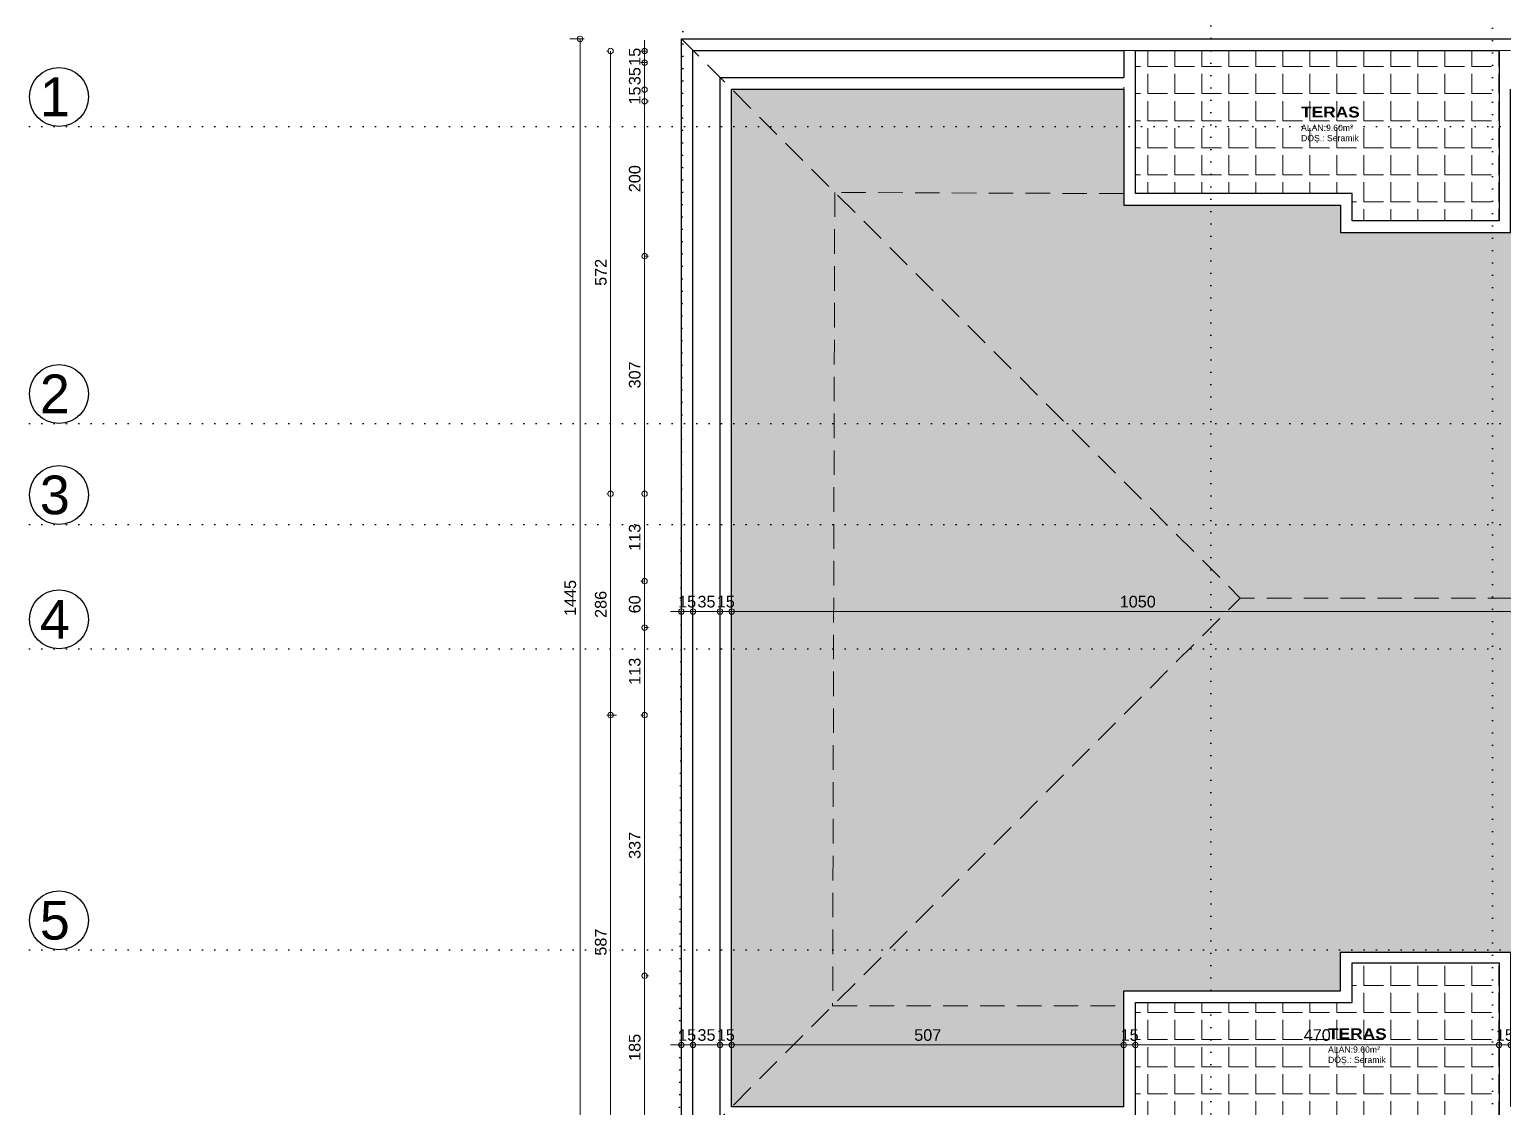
# Model space of a CAD drawing. Header units: millimetres. Extents: x 457 to 5134, y 142 to 3463.
# Drawn here: x 457 to 2363, y 894 to 2287 of the extents above; entities that cross this region are included whole.
import ezdxf

# ---------------------------------------------------------------- set-up
doc = ezdxf.new("R2010")
doc.units = ezdxf.units.MM
doc.linetypes.add('DOT2', pattern=[3.175, 0, -3.175])
doc.linetypes.add('HIDDEN', pattern=[9.525, 6.35, -3.175])
doc.layers.add('SEM_AKS', color=161, linetype='Continuous')
for name, color, linetype, lineweight in [('SEM_hidden', 8, 'HIDDEN', 13), ('SEM_IC OLCU', 140, 'Continuous', 13), ('SEM_TARAMA', 253, 'Continuous', 5), ('SEM_TEFRIS', 225, 'Continuous', 9), ('SEM_YAZI2', 53, 'Continuous', 9)]:
    doc.layers.add(name, color=color, linetype=linetype, lineweight=lineweight)
doc.styles.get("Standard").update_dxf_attribs({"font": 'arial.ttf'})
doc.dimstyles.new('1-50-2', dxfattribs={"dimtxt": 15, "dimasz": 7, "dimexe": 5, "dimexo": 5, "dimgap": 5, "dimtad": 1, "dimdec": 0, "dimtxsty": 'Standard', "dimblk": 'ORIGIN', "dimcen": 5, "dimdle": 7, "dimclrd": 256, "dimclre": 256, "dimclrt": 256, "dimadec": 0, "dimazin": 0, "dimtfac": 1, "dimtdec": 0, "dimtix": 1, "dimtmove": 0, "dimatfit": 3, "dimldrblk": 'ORIGIN', "dimfxl": 1, "dimlwd": -1, "dimlwe": -1, "dimarcsym": 0})

# ---------------------------------------------------------------- blocks, each defined once
blk = doc.blocks.new('_Origin')
at = {"color": 0, "linetype": 'ByBlock', "lineweight": -2}
blk.add_line((0, 0), (-1, 0), dxfattribs=at)
blk.add_circle((0, 0), 0.5, dxfattribs=at)
blk = doc.blocks.new('*D232')
at = {"layer": 'Defpoints', "color": 0, "transparency": 16777216}
for p in [(1300, 1524.8), (1315, 1534.8), (1315, 1524.8)]:
    blk.add_point(p, dxfattribs=at)
at = {"layer": 'SEM_IC OLCU', "transparency": 16777216}
for p, q in [((1293, 1534.8), (1286, 1534.8)), ((1300, 1529.8), (1300, 1539.8)), ((1300, 1534.8), (1315, 1534.8)), ((1315, 1529.8), (1315, 1539.8)), ((1322, 1534.8), (1329, 1534.8))]:
    blk.add_line(p, q, dxfattribs=at)
at = {"layer": 'SEM_IC OLCU', "transparency": 16777216, "xscale": 7, "yscale": 7, "zscale": 7}
blk.add_blockref('_Origin', (1300, 1534.8), dxfattribs=at)
at = {"layer": 'SEM_IC OLCU', "transparency": 16777216, "xscale": 7, "yscale": 7, "zscale": 7, "rotation": 180}
blk.add_blockref('_Origin', (1315, 1534.8), dxfattribs=at)
at = {"layer": 'SEM_IC OLCU', "transparency": 16777216, "insert": (1307.5, 1547.5), "char_height": 15, "attachment_point": 5}
blk.add_mtext('15', dxfattribs=at)
blk = doc.blocks.new('*D233')
at = {"layer": 'Defpoints', "color": 0, "transparency": 16777216}
for p in [(1315, 1524.8), (1350, 1534.8), (1350, 1534.8)]:
    blk.add_point(p, dxfattribs=at)
at = {"layer": 'SEM_IC OLCU', "transparency": 16777216}
for p, q in [((1315, 1529.8), (1315, 1539.8)), ((1322, 1534.8), (1343, 1534.8))]:
    blk.add_line(p, q, dxfattribs=at)
at = {"layer": 'SEM_IC OLCU', "transparency": 16777216, "xscale": 7, "yscale": 7, "zscale": 7, "rotation": 180}
blk.add_blockref('_Origin', (1315, 1534.8), dxfattribs=at)
at = {"layer": 'SEM_IC OLCU', "transparency": 16777216, "xscale": 7, "yscale": 7, "zscale": 7}
blk.add_blockref('_Origin', (1350, 1534.8), dxfattribs=at)
at = {"layer": 'SEM_IC OLCU', "transparency": 16777216, "insert": (1332.5, 1547.5), "char_height": 15, "attachment_point": 5}
blk.add_mtext('35', dxfattribs=at)
blk = doc.blocks.new('*D234')
at = {"layer": 'Defpoints', "color": 0, "transparency": 16777216}
for p in [(1350, 1534.8), (1365, 1534.8), (1365, 1534.8)]:
    blk.add_point(p, dxfattribs=at)
at = {"layer": 'SEM_IC OLCU', "transparency": 16777216}
for p, q in [((1343, 1534.8), (1336, 1534.8)), ((1350, 1534.8), (1365, 1534.8)), ((1372, 1534.8), (1379, 1534.8))]:
    blk.add_line(p, q, dxfattribs=at)
at = {"layer": 'SEM_IC OLCU', "transparency": 16777216, "xscale": 7, "yscale": 7, "zscale": 7}
blk.add_blockref('_Origin', (1350, 1534.8), dxfattribs=at)
at = {"layer": 'SEM_IC OLCU', "transparency": 16777216, "xscale": 7, "yscale": 7, "zscale": 7, "rotation": 180}
blk.add_blockref('_Origin', (1365, 1534.8), dxfattribs=at)
at = {"layer": 'SEM_IC OLCU', "transparency": 16777216, "insert": (1357.5, 1547.5), "char_height": 15, "attachment_point": 5}
blk.add_mtext('15', dxfattribs=at)
blk = doc.blocks.new('*D235')
at = {"layer": 'Defpoints', "color": 0, "transparency": 16777216}
for p in [(2415, 1552.3), (1365, 1534.8), (2415, 1534.8)]:
    blk.add_point(p, dxfattribs=at)
at = {"layer": 'SEM_IC OLCU', "transparency": 16777216}
for p, q in [((2415, 1547.3), (2415, 1529.8)), ((1372, 1534.8), (2408, 1534.8))]:
    blk.add_line(p, q, dxfattribs=at)
at = {"layer": 'SEM_IC OLCU', "transparency": 16777216, "xscale": 7, "yscale": 7, "zscale": 7, "rotation": 180}
blk.add_blockref('_Origin', (1365, 1534.8), dxfattribs=at)
at = {"layer": 'SEM_IC OLCU', "transparency": 16777216, "xscale": 7, "yscale": 7, "zscale": 7}
blk.add_blockref('_Origin', (2415, 1534.8), dxfattribs=at)
at = {"layer": 'SEM_IC OLCU', "transparency": 16777216, "insert": (1890, 1547.5), "char_height": 15, "attachment_point": 5}
blk.add_mtext('1050', dxfattribs=at)
blk = doc.blocks.new('*D245')
at = {"layer": 'Defpoints', "color": 0, "transparency": 16777216}
for p in [(1315, 974.8), (1300, 954.8), (1315, 954.8)]:
    blk.add_point(p, dxfattribs=at)
at = {"layer": 'SEM_IC OLCU', "transparency": 16777216}
for p, q in [((1293, 974.8), (1286, 974.8)), ((1300, 959.8), (1300, 979.8)), ((1300, 974.8), (1315, 974.8)), ((1315, 959.8), (1315, 979.8)), ((1322, 974.8), (1329, 974.8))]:
    blk.add_line(p, q, dxfattribs=at)
at = {"layer": 'SEM_IC OLCU', "transparency": 16777216, "xscale": 7, "yscale": 7, "zscale": 7}
blk.add_blockref('_Origin', (1300, 974.8), dxfattribs=at)
at = {"layer": 'SEM_IC OLCU', "transparency": 16777216, "xscale": 7, "yscale": 7, "zscale": 7, "rotation": 180}
blk.add_blockref('_Origin', (1315, 974.8), dxfattribs=at)
at = {"layer": 'SEM_IC OLCU', "transparency": 16777216, "insert": (1307.5, 987.5), "char_height": 15, "attachment_point": 5}
blk.add_mtext('15', dxfattribs=at)
blk = doc.blocks.new('*D246')
at = {"layer": 'Defpoints', "color": 0, "transparency": 16777216}
for p in [(1350, 974.8), (1350, 974.8), (1315, 954.8)]:
    blk.add_point(p, dxfattribs=at)
at = {"layer": 'SEM_IC OLCU', "transparency": 16777216}
for p, q in [((1315, 959.8), (1315, 979.8)), ((1322, 974.8), (1343, 974.8))]:
    blk.add_line(p, q, dxfattribs=at)
at = {"layer": 'SEM_IC OLCU', "transparency": 16777216, "xscale": 7, "yscale": 7, "zscale": 7, "rotation": 180}
blk.add_blockref('_Origin', (1315, 974.8), dxfattribs=at)
at = {"layer": 'SEM_IC OLCU', "transparency": 16777216, "xscale": 7, "yscale": 7, "zscale": 7}
blk.add_blockref('_Origin', (1350, 974.8), dxfattribs=at)
at = {"layer": 'SEM_IC OLCU', "transparency": 16777216, "insert": (1332.5, 987.5), "char_height": 15, "attachment_point": 5}
blk.add_mtext('35', dxfattribs=at)
blk = doc.blocks.new('*D247')
at = {"layer": 'Defpoints', "color": 0, "transparency": 16777216}
for p in [(1350, 974.8), (1365, 974.8), (1365, 974.8)]:
    blk.add_point(p, dxfattribs=at)
at = {"layer": 'SEM_IC OLCU', "transparency": 16777216}
for p, q in [((1343, 974.8), (1336, 974.8)), ((1350, 974.8), (1365, 974.8)), ((1372, 974.8), (1379, 974.8))]:
    blk.add_line(p, q, dxfattribs=at)
at = {"layer": 'SEM_IC OLCU', "transparency": 16777216, "xscale": 7, "yscale": 7, "zscale": 7}
blk.add_blockref('_Origin', (1350, 974.8), dxfattribs=at)
at = {"layer": 'SEM_IC OLCU', "transparency": 16777216, "xscale": 7, "yscale": 7, "zscale": 7, "rotation": 180}
blk.add_blockref('_Origin', (1365, 974.8), dxfattribs=at)
at = {"layer": 'SEM_IC OLCU', "transparency": 16777216, "insert": (1357.5, 987.5), "char_height": 15, "attachment_point": 5}
blk.add_mtext('15', dxfattribs=at)
blk = doc.blocks.new('*D248')
at = {"layer": 'Defpoints', "color": 0, "transparency": 16777216}
for p in [(1365, 974.8), (1872, 974.8), (1872, 969.8)]:
    blk.add_point(p, dxfattribs=at)
at = {"layer": 'SEM_IC OLCU', "transparency": 16777216}
for p, q in [((1372, 974.8), (1865, 974.8)), ((1872, 974.8), (1872, 979.8))]:
    blk.add_line(p, q, dxfattribs=at)
at = {"layer": 'SEM_IC OLCU', "transparency": 16777216, "xscale": 7, "yscale": 7, "zscale": 7, "rotation": 180}
blk.add_blockref('_Origin', (1365, 974.8), dxfattribs=at)
at = {"layer": 'SEM_IC OLCU', "transparency": 16777216, "xscale": 7, "yscale": 7, "zscale": 7}
blk.add_blockref('_Origin', (1872, 974.8), dxfattribs=at)
at = {"layer": 'SEM_IC OLCU', "transparency": 16777216, "insert": (1618.5, 987.5), "char_height": 15, "attachment_point": 5}
blk.add_mtext('507', dxfattribs=at)
blk = doc.blocks.new('*D249')
at = {"layer": 'Defpoints', "color": 0, "transparency": 16777216}
for p in [(1887, 974.8), (1872, 969.8), (1887, 937.3)]:
    blk.add_point(p, dxfattribs=at)
at = {"layer": 'SEM_IC OLCU', "transparency": 16777216}
for p, q in [((1865, 974.8), (1858, 974.8)), ((1872, 974.8), (1872, 979.8)), ((1872, 974.8), (1887, 974.8)), ((1887, 942.3), (1887, 979.8)), ((1894, 974.8), (1901, 974.8))]:
    blk.add_line(p, q, dxfattribs=at)
at = {"layer": 'SEM_IC OLCU', "transparency": 16777216, "xscale": 7, "yscale": 7, "zscale": 7}
blk.add_blockref('_Origin', (1872, 974.8), dxfattribs=at)
at = {"layer": 'SEM_IC OLCU', "transparency": 16777216, "xscale": 7, "yscale": 7, "zscale": 7, "rotation": 180}
blk.add_blockref('_Origin', (1887, 974.8), dxfattribs=at)
at = {"layer": 'SEM_IC OLCU', "transparency": 16777216, "insert": (1879.5, 987.5), "char_height": 15, "attachment_point": 5}
blk.add_mtext('15', dxfattribs=at)
blk = doc.blocks.new('*D250')
at = {"layer": 'Defpoints', "color": 0, "transparency": 16777216}
for p in [(2357, 974.8), (2357, 962.8), (1887, 937.3)]:
    blk.add_point(p, dxfattribs=at)
at = {"layer": 'SEM_IC OLCU', "transparency": 16777216}
for p, q in [((1887, 942.3), (1887, 979.8)), ((1894, 974.8), (2350, 974.8)), ((2357, 967.8), (2357, 979.8))]:
    blk.add_line(p, q, dxfattribs=at)
at = {"layer": 'SEM_IC OLCU', "transparency": 16777216, "xscale": 7, "yscale": 7, "zscale": 7, "rotation": 180}
blk.add_blockref('_Origin', (1887, 974.8), dxfattribs=at)
at = {"layer": 'SEM_IC OLCU', "transparency": 16777216, "xscale": 7, "yscale": 7, "zscale": 7}
blk.add_blockref('_Origin', (2357, 974.8), dxfattribs=at)
at = {"layer": 'SEM_IC OLCU', "transparency": 16777216, "insert": (2122, 987.5), "char_height": 15, "attachment_point": 5}
blk.add_mtext('470', dxfattribs=at)
blk = doc.blocks.new('*D251')
at = {"layer": 'Defpoints', "color": 0, "transparency": 16777216}
for p in [(2372, 974.8), (2357, 962.8), (2372, 962.3)]:
    blk.add_point(p, dxfattribs=at)
at = {"layer": 'SEM_IC OLCU', "transparency": 16777216}
for p, q in [((2350, 974.8), (2343, 974.8)), ((2357, 967.8), (2357, 979.8)), ((2357, 974.8), (2372, 974.8)), ((2372, 967.3), (2372, 979.8)), ((2379, 974.8), (2386, 974.8))]:
    blk.add_line(p, q, dxfattribs=at)
at = {"layer": 'SEM_IC OLCU', "transparency": 16777216, "xscale": 7, "yscale": 7, "zscale": 7}
blk.add_blockref('_Origin', (2357, 974.8), dxfattribs=at)
at = {"layer": 'SEM_IC OLCU', "transparency": 16777216, "xscale": 7, "yscale": 7, "zscale": 7, "rotation": 180}
blk.add_blockref('_Origin', (2372, 974.8), dxfattribs=at)
at = {"layer": 'SEM_IC OLCU', "transparency": 16777216, "insert": (2364.5, 987.5), "char_height": 15, "attachment_point": 5}
blk.add_mtext('15', dxfattribs=at)
blk = doc.blocks.new('*D155')
at = {"layer": 'Defpoints', "color": 0, "transparency": 16777216}
for p in [(1261.2, 2259.1), (1252.5, 2244.1), (1261.2, 2244.1)]:
    blk.add_point(p, dxfattribs=at)
at = {"layer": 'SEM_IC OLCU', "transparency": 16777216}
for p, q in [((1252.5, 2266.1), (1252.5, 2273.1)), ((1256.2, 2259.1), (1247.5, 2259.1)), ((1252.5, 2259.1), (1252.5, 2244.1)), ((1256.2, 2244.1), (1247.5, 2244.1)), ((1252.5, 2237.1), (1252.5, 2230.1))]:
    blk.add_line(p, q, dxfattribs=at)
at = {"layer": 'SEM_IC OLCU', "transparency": 16777216, "xscale": 7, "yscale": 7, "zscale": 7}
for p, rotation in [((1252.5, 2259.1), 270), ((1252.5, 2244.1), 90)]:
    blk.add_blockref('_Origin', p, dxfattribs=dict(at, rotation=rotation))
at = {"layer": 'SEM_IC OLCU', "transparency": 16777216, "insert": (1239.8, 2251.6), "char_height": 15, "attachment_point": 5, "rotation": 90}
blk.add_mtext('15', dxfattribs=at)
blk = doc.blocks.new('*D156')
at = {"layer": 'Defpoints', "color": 0, "transparency": 16777216}
for p in [(1261.2, 2244.1), (1252.5, 2209.1), (1252.8, 2209.1)]:
    blk.add_point(p, dxfattribs=at)
at = {"layer": 'SEM_IC OLCU', "transparency": 16777216}
for p, q in [((1256.2, 2244.1), (1247.5, 2244.1)), ((1252.5, 2237.1), (1252.5, 2216.1)), ((1247.8, 2209.1), (1247.5, 2209.1))]:
    blk.add_line(p, q, dxfattribs=at)
at = {"layer": 'SEM_IC OLCU', "transparency": 16777216, "xscale": 7, "yscale": 7, "zscale": 7}
for p, rotation in [((1252.5, 2244.1), 90), ((1252.5, 2209.1), 270)]:
    blk.add_blockref('_Origin', p, dxfattribs=dict(at, rotation=rotation))
at = {"layer": 'SEM_IC OLCU', "transparency": 16777216, "insert": (1239.8, 2226.6), "char_height": 15, "attachment_point": 5, "rotation": 90}
blk.add_mtext('35', dxfattribs=at)
blk = doc.blocks.new('*D157')
at = {"layer": 'Defpoints', "color": 0, "transparency": 16777216}
for p in [(1250.9, 2194.1), (1252.5, 2194.1), (1252.8, 2209.1)]:
    blk.add_point(p, dxfattribs=at)
at = {"layer": 'SEM_IC OLCU', "transparency": 16777216}
for p, q in [((1252.5, 2216.1), (1252.5, 2223.1)), ((1247.8, 2209.1), (1247.5, 2209.1)), ((1252.5, 2209.1), (1252.5, 2194.1)), ((1255.9, 2194.1), (1257.5, 2194.1)), ((1252.5, 2187.1), (1252.5, 2180.1))]:
    blk.add_line(p, q, dxfattribs=at)
at = {"layer": 'SEM_IC OLCU', "transparency": 16777216, "xscale": 7, "yscale": 7, "zscale": 7}
for p, rotation in [((1252.5, 2209.1), 270), ((1252.5, 2194.1), 90)]:
    blk.add_blockref('_Origin', p, dxfattribs=dict(at, rotation=rotation))
at = {"layer": 'SEM_IC OLCU', "transparency": 16777216, "insert": (1239.8, 2201.6), "char_height": 15, "attachment_point": 5, "rotation": 90}
blk.add_mtext('15', dxfattribs=at)
blk = doc.blocks.new('*D158')
at = {"layer": 'Defpoints', "color": 0, "transparency": 16777216}
for p in [(1250.9, 2194.1), (1247.5, 1994.1), (1252.5, 1994.1)]:
    blk.add_point(p, dxfattribs=at)
at = {"layer": 'SEM_IC OLCU', "transparency": 16777216}
for p, q in [((1255.9, 2194.1), (1257.5, 2194.1)), ((1252.5, 2187.1), (1252.5, 2001.1)), ((1252.5, 1994.1), (1257.5, 1994.1))]:
    blk.add_line(p, q, dxfattribs=at)
at = {"layer": 'SEM_IC OLCU', "transparency": 16777216, "xscale": 7, "yscale": 7, "zscale": 7}
for p, rotation in [((1252.5, 2194.1), 90), ((1252.5, 1994.1), 270)]:
    blk.add_blockref('_Origin', p, dxfattribs=dict(at, rotation=rotation))
at = {"layer": 'SEM_IC OLCU', "transparency": 16777216, "insert": (1239.8, 2094.1), "char_height": 15, "attachment_point": 5, "rotation": 90}
blk.add_mtext('200', dxfattribs=at)
blk = doc.blocks.new('*D159')
at = {"layer": 'Defpoints', "color": 0, "transparency": 16777216}
for p in [(1247.5, 1994.1), (1252.5, 1687), (1252.5, 1687)]:
    blk.add_point(p, dxfattribs=at)
at = {"layer": 'SEM_IC OLCU', "transparency": 16777216}
for p, q in [((1252.5, 1994.1), (1257.5, 1994.1)), ((1252.5, 1987.1), (1252.5, 1694))]:
    blk.add_line(p, q, dxfattribs=at)
at = {"layer": 'SEM_IC OLCU', "transparency": 16777216, "xscale": 7, "yscale": 7, "zscale": 7}
for p, rotation in [((1252.5, 1994.1), 90), ((1252.5, 1687), 270)]:
    blk.add_blockref('_Origin', p, dxfattribs=dict(at, rotation=rotation))
at = {"layer": 'SEM_IC OLCU', "transparency": 16777216, "insert": (1239.8, 1840.6), "char_height": 15, "attachment_point": 5, "rotation": 90}
blk.add_mtext('307', dxfattribs=at)
blk = doc.blocks.new('*D160')
at = {"layer": 'Defpoints', "color": 0, "transparency": 16777216}
for p in [(1252.5, 1687), (1252.5, 1574.1), (1256.2, 1574.1)]:
    blk.add_point(p, dxfattribs=at)
at = {"layer": 'SEM_IC OLCU', "transparency": 16777216}
for p, q in [((1252.5, 1680), (1252.5, 1581.1)), ((1251.2, 1574.1), (1247.5, 1574.1))]:
    blk.add_line(p, q, dxfattribs=at)
at = {"layer": 'SEM_IC OLCU', "transparency": 16777216, "xscale": 7, "yscale": 7, "zscale": 7}
for p, rotation in [((1252.5, 1687), 90), ((1252.5, 1574.1), 270)]:
    blk.add_blockref('_Origin', p, dxfattribs=dict(at, rotation=rotation))
at = {"layer": 'SEM_IC OLCU', "transparency": 16777216, "insert": (1239.8, 1630.6), "char_height": 15, "attachment_point": 5, "rotation": 90}
blk.add_mtext('113', dxfattribs=at)
blk = doc.blocks.new('*D161')
at = {"layer": 'Defpoints', "color": 0, "transparency": 16777216}
for p in [(1256.2, 1574.1), (1248, 1514.1), (1252.5, 1514.1)]:
    blk.add_point(p, dxfattribs=at)
at = {"layer": 'SEM_IC OLCU', "transparency": 16777216}
for p, q in [((1251.2, 1574.1), (1247.5, 1574.1)), ((1252.5, 1567.1), (1252.5, 1521.1)), ((1253, 1514.1), (1257.5, 1514.1))]:
    blk.add_line(p, q, dxfattribs=at)
at = {"layer": 'SEM_IC OLCU', "transparency": 16777216, "xscale": 7, "yscale": 7, "zscale": 7}
for p, rotation in [((1252.5, 1574.1), 90), ((1252.5, 1514.1), 270)]:
    blk.add_blockref('_Origin', p, dxfattribs=dict(at, rotation=rotation))
at = {"layer": 'SEM_IC OLCU', "transparency": 16777216, "insert": (1239.8, 1544.1), "char_height": 15, "attachment_point": 5, "rotation": 90}
blk.add_mtext('60', dxfattribs=at)
blk = doc.blocks.new('*D162')
at = {"layer": 'Defpoints', "color": 0, "transparency": 16777216}
for p in [(1248, 1514.1), (1252.5, 1401), (1256.2, 1401)]:
    blk.add_point(p, dxfattribs=at)
at = {"layer": 'SEM_IC OLCU', "transparency": 16777216}
for p, q in [((1252.5, 1507.1), (1252.5, 1408)), ((1253, 1514.1), (1257.5, 1514.1)), ((1251.2, 1401), (1247.5, 1401))]:
    blk.add_line(p, q, dxfattribs=at)
at = {"layer": 'SEM_IC OLCU', "transparency": 16777216, "xscale": 7, "yscale": 7, "zscale": 7}
for p, rotation in [((1252.5, 1514.1), 90), ((1252.5, 1401), 270)]:
    blk.add_blockref('_Origin', p, dxfattribs=dict(at, rotation=rotation))
at = {"layer": 'SEM_IC OLCU', "transparency": 16777216, "insert": (1239.8, 1457.6), "char_height": 15, "attachment_point": 5, "rotation": 90}
blk.add_mtext('113', dxfattribs=at)
blk = doc.blocks.new('*D163')
at = {"layer": 'Defpoints', "color": 0, "transparency": 16777216}
for p in [(1256.2, 1401), (1249.3, 1064.1), (1252.5, 1064.1)]:
    blk.add_point(p, dxfattribs=at)
at = {"layer": 'SEM_IC OLCU', "transparency": 16777216}
for p, q in [((1251.2, 1401), (1247.5, 1401)), ((1252.5, 1394), (1252.5, 1071.1)), ((1254.3, 1064.1), (1257.5, 1064.1))]:
    blk.add_line(p, q, dxfattribs=at)
at = {"layer": 'SEM_IC OLCU', "transparency": 16777216, "xscale": 7, "yscale": 7, "zscale": 7}
for p, rotation in [((1252.5, 1401), 90), ((1252.5, 1064.1), 270)]:
    blk.add_blockref('_Origin', p, dxfattribs=dict(at, rotation=rotation))
at = {"layer": 'SEM_IC OLCU', "transparency": 16777216, "insert": (1239.8, 1232.6), "char_height": 15, "attachment_point": 5, "rotation": 90}
blk.add_mtext('337', dxfattribs=at)
blk = doc.blocks.new('*D164')
at = {"layer": 'Defpoints', "color": 0, "transparency": 16777216}
for p in [(1249.3, 1064.1), (1252.5, 879.1), (1274.7, 879.1)]:
    blk.add_point(p, dxfattribs=at)
at = {"layer": 'SEM_IC OLCU', "transparency": 16777216}
for p, q in [((1252.5, 1057.1), (1252.5, 886.1)), ((1254.3, 1064.1), (1257.5, 1064.1)), ((1269.7, 879.1), (1247.5, 879.1))]:
    blk.add_line(p, q, dxfattribs=at)
at = {"layer": 'SEM_IC OLCU', "transparency": 16777216, "xscale": 7, "yscale": 7, "zscale": 7}
for p, rotation in [((1252.5, 1064.1), 90), ((1252.5, 879.1), 270)]:
    blk.add_blockref('_Origin', p, dxfattribs=dict(at, rotation=rotation))
at = {"layer": 'SEM_IC OLCU', "transparency": 16777216, "insert": (1239.8, 971.6), "char_height": 15, "attachment_point": 5, "rotation": 90}
blk.add_mtext('185', dxfattribs=at)
blk = doc.blocks.new('*D168')
at = {"layer": 'Defpoints', "color": 0, "transparency": 16777216}
for p in [(1208.5, 1401), (1221, 1401), (1221, 814.1)]:
    blk.add_point(p, dxfattribs=at)
at = {"layer": 'SEM_IC OLCU', "transparency": 16777216}
for p, q in [((1216, 1401), (1203.5, 1401)), ((1208.5, 821.1), (1208.5, 1394)), ((1216, 814.1), (1203.5, 814.1))]:
    blk.add_line(p, q, dxfattribs=at)
at = {"layer": 'SEM_IC OLCU', "transparency": 16777216, "xscale": 7, "yscale": 7, "zscale": 7}
for p, rotation in [((1208.5, 1401), 90), ((1208.5, 814.1), 270)]:
    blk.add_blockref('_Origin', p, dxfattribs=dict(at, rotation=rotation))
at = {"layer": 'SEM_IC OLCU', "transparency": 16777216, "insert": (1195.9, 1107.6), "char_height": 15, "attachment_point": 5, "rotation": 90}
blk.add_mtext('587', dxfattribs=at)
blk = doc.blocks.new('*D169')
at = {"layer": 'Defpoints', "color": 0, "transparency": 16777216}
for p in [(1208.5, 1687), (1209.1, 1687), (1221, 1401)]:
    blk.add_point(p, dxfattribs=at)
at = {"layer": 'SEM_IC OLCU', "transparency": 16777216}
for p, q in [((1204.1, 1687), (1203.5, 1687)), ((1208.5, 1408), (1208.5, 1680)), ((1216, 1401), (1203.5, 1401))]:
    blk.add_line(p, q, dxfattribs=at)
at = {"layer": 'SEM_IC OLCU', "transparency": 16777216, "xscale": 7, "yscale": 7, "zscale": 7}
for p, rotation in [((1208.5, 1687), 90), ((1208.5, 1401), 270)]:
    blk.add_blockref('_Origin', p, dxfattribs=dict(at, rotation=rotation))
at = {"layer": 'SEM_IC OLCU', "transparency": 16777216, "insert": (1195.9, 1544), "char_height": 15, "attachment_point": 5, "rotation": 90}
blk.add_mtext('286', dxfattribs=at)
blk = doc.blocks.new('*D170')
at = {"layer": 'Defpoints', "color": 0, "transparency": 16777216}
for p in [(1208.5, 2259.1), (1211.2, 2259.1), (1209.1, 1687)]:
    blk.add_point(p, dxfattribs=at)
at = {"layer": 'SEM_IC OLCU', "transparency": 16777216}
for p, q in [((1206.2, 2259.1), (1203.5, 2259.1)), ((1208.5, 1694), (1208.5, 2252.1)), ((1204.1, 1687), (1203.5, 1687))]:
    blk.add_line(p, q, dxfattribs=at)
at = {"layer": 'SEM_IC OLCU', "transparency": 16777216, "xscale": 7, "yscale": 7, "zscale": 7}
for p, rotation in [((1208.5, 2259.1), 90), ((1208.5, 1687), 270)]:
    blk.add_blockref('_Origin', p, dxfattribs=dict(at, rotation=rotation))
at = {"layer": 'SEM_IC OLCU', "transparency": 16777216, "insert": (1195.9, 1973.1), "char_height": 15, "attachment_point": 5, "rotation": 90}
blk.add_mtext('572', dxfattribs=at)
blk = doc.blocks.new('*D171')
at = {"layer": 'Defpoints', "color": 0, "transparency": 16777216}
for p in [(1150.9, 2274.8), (1150.9, 829.8), (1169.2, 829.8)]:
    blk.add_point(p, dxfattribs=at)
at = {"layer": 'SEM_IC OLCU', "transparency": 16777216}
for p, q in [((1155.9, 2274.8), (1174.2, 2274.8)), ((1169.2, 2267.8), (1169.2, 836.8)), ((1155.9, 829.8), (1174.2, 829.8))]:
    blk.add_line(p, q, dxfattribs=at)
at = {"layer": 'SEM_IC OLCU', "transparency": 16777216, "xscale": 7, "yscale": 7, "zscale": 7}
for p, rotation in [((1169.2, 2274.8), 90), ((1169.2, 829.8), 270)]:
    blk.add_blockref('_Origin', p, dxfattribs=dict(at, rotation=rotation))
at = {"layer": 'SEM_IC OLCU', "transparency": 16777216, "insert": (1156.5, 1552.3), "char_height": 15, "attachment_point": 5, "rotation": 90}
blk.add_mtext('1445', dxfattribs=at)

msp = doc.modelspace()

# ---------------------------------------------------------------- hatches: boundary and pattern name
at = {"layer": 'SEM_TARAMA'}
h = msp.add_hatch(dxfattribs=at)
h.set_pattern_fill('ANGLE', color=256, scale=5)
h.set_pattern_definition([(0, (-332.298, -12289.896), (0, 34.925), [25.4, -9.525]), (90, (-332.298, -12289.896), (-34.925, 2e-15), [25.4, -9.525])])
h.paths.add_polyline_path([(2357, 2259.8), (1887, 2259.8), (1887, 2074.8), (2167, 2074.8), (2167, 2039.8), (2357, 2039.8)])
h.paths.add_polyline_path([(2357, 1080.8), (2167, 1080.8), (2167, 1029.8), (1887, 1029.8), (1887, 844.8), (2357, 844.8)])
h.paths.add_polyline_path([(3781, 1079.8), (3591, 1079.8), (3591, 1029.8), (3311, 1029.8), (3311, 844.8), (3781, 844.8)])
h.paths.add_polyline_path([(3781, 2259.8), (3311, 2259.8), (3311, 2074.8), (3591, 2074.8), (3591, 2024.8), (3781, 2024.8)])
at = {"layer": 'SEM_TEFRIS'}
h = msp.add_hatch(dxfattribs=at)
h.set_pattern_fill('AR-RSHKE', color=256, scale=0.1)
h.set_pattern_definition([(0, (-332.298, -12289.896), (64.77, 30.48), [15.24, -12.7, 17.78, -7.62, 22.86, -10.16]), (0, (-317.058, -12288.626), (64.77, 30.48), [12.7, -48.26, 10.16, -15.24]), (0, (-286.578, -12291.8), (64.77, 30.48), [7.62, -78.74]), (90, (-332.298, -12289.896), (-21.59, 30.48), [29.21, -92.71]), (90, (-317.058, -12289.896), (-21.59, 30.48), [28.575, -93.345]), (90, (-304.358, -12289.896), (-21.59, 30.48), [26.67, -95.25]), (90, (-286.578, -12291.801), (-21.59, 30.48), [29.21, -92.71]), (90, (-278.958, -12291.801), (-21.59, 30.48), [29.21, -92.71]), (90, (-256.098, -12289.896), (-21.59, 30.48), [27.94, -93.98])])
h.paths.add_polyline_path([(4413, 2209.8), (3796, 2209.8), (3796, 2009.8), (3576, 2009.8), (3576, 2054.8), (3296, 2054.8), (3296, 2209.8), (2372, 2209.8), (2372, 2024.8), (2152, 2024.8), (2152, 2059.8), (1872, 2059.8), (1872, 2209.8), (1365, 2209.8), (2022.5, 1552.3), (2415, 1552.3), (2415, 1589.7), (2475, 1589.7), (2475, 1552.3), (2780, 1552.3), (2780, 1702.7), (3496, 1702.7), (3496, 1552.3), (3585, 1552.3), (3585, 1589.8), (3645, 1589.8), (3645, 1552.3), (3755.5, 1552.3)])
h.paths.add_polyline_path([(4413, 2209.8), (3755.5, 1552.3), (4413, 894.8)])
h.paths.add_polyline_path([(3755.5, 1552.3), (3645, 1552.3), (3645, 1529.8), (3585, 1529.8), (3585, 1552.3), (3496, 1552.3), (3496, 1416.7), (2780, 1416.7), (2780, 1552.3), (2475, 1552.3), (2475, 1529.7), (2415, 1529.7), (2415, 1552.3), (2022.5, 1552.3), (1365, 894.8), (1872, 894.8), (1872, 1044.8), (2152, 1044.8), (2152, 1094.8), (2372, 1094.8), (2372, 894.8), (3296, 894.8), (3296, 1044.8), (3576, 1044.8), (3576, 1094.8), (3796, 1094.8), (3796, 894.8), (4413, 894.8)])
h.paths.add_polyline_path([(2022.5, 1552.3), (1365, 2209.8), (1365, 894.8)])
h = msp.add_hatch(dxfattribs=at)
h.set_pattern_fill('AR-RSHKE', color=256, scale=0.1, angle=90)
h.set_pattern_definition([(90, (-332.298, -12289.896), (-30.48, 64.77), [15.24, -12.7, 17.78, -7.62, 22.86, -10.16]), (90, (-333.568, -12274.656), (-30.48, 64.77), [12.7, -48.26, 10.16, -15.24]), (90, (-330.393, -12244.176), (-30.48, 64.77), [7.62, -78.74]), (180, (-332.298, -12289.896), (-30.48, -21.59), [29.21, -92.71]), (180, (-332.298, -12274.656), (-30.48, -21.59), [28.575, -93.345]), (180, (-332.298, -12261.956), (-30.48, -21.59), [26.67, -95.25]), (180, (-330.393, -12244.176), (-30.48, -21.59), [29.21, -92.71]), (180, (-330.393, -12236.556), (-30.48, -21.59), [29.21, -92.71]), (180, (-332.298, -12213.696), (-30.48, -21.59), [27.94, -93.98])])
h.paths.add_polyline_path([(1500, 1316.8), (1500, 1424.8), (1500, 1436.8), (1365, 1436.8), (1365, 1316.8)])
h.paths.add_polyline_path([(1656, 894.8), (1776, 894.8), (1776, 1029.8), (1656, 1029.8)])
h.paths.add_polyline_path([(1500, 1682.8), (1500, 1802.8), (1365, 1802.8), (1365, 1682.8)])
h.paths.add_polyline_path([(2587, 1029.8), (2467, 1029.8), (2467, 894.8), (2587, 894.8)])
h.paths.add_polyline_path([(2980, 1029.8), (2860, 1029.8), (2860, 894.8), (2980, 894.8)])
h.paths.add_polyline_path([(4104, 894.8), (4104, 1029.8), (3984, 1029.8), (3984, 894.8)])
h.paths.add_polyline_path([(4413, 1316.8), (4413, 1436.8), (4278, 1436.8), (4278, 1316.8)])
h.paths.add_polyline_path([(4278, 1682.8), (4413, 1682.8), (4413, 1802.8), (4278, 1802.8)])
h.paths.add_polyline_path([(4104, 2074.8), (4104, 2209.8), (3984, 2209.8), (3984, 2074.8)])
h.paths.add_polyline_path([(2980, 2074.8), (2980, 2209.8), (2860, 2209.8), (2860, 2074.8)])
h.paths.add_polyline_path([(2467, 2074.8), (2587, 2074.8), (2587, 2209.8), (2467, 2209.8)])
h.paths.add_polyline_path([(1656, 2074.8), (1776, 2074.8), (1776, 2209.8), (1656, 2209.8)])

# ---------------------------------------------------------------- linework, layer by layer
msp.add_line((1887, 2259.8), (2357, 2259.8))
msp.add_lwpolyline([(1300, 2274.8), (4478, 2274.8), (4478, 829.8), (1300, 829.8)], close=True)
for points in [[(1872, 844.8), (1315, 844.8), (1315, 2259.8), (1872, 2259.8)], [(1872, 2259.8), (1872, 2224.8)], [(1887, 2259.8), (2357, 2259.8)], [(1887, 2259.8), (2357, 2259.8), (2357, 2039.8), (2167, 2039.8), (2167, 2074.8), (1887, 2074.8), (1887, 2259.8)], [(1872, 879.8), (1350, 879.8), (1350, 2224.8), (1872, 2224.8)], [(1872, 894.8), (1365, 894.8), (1365, 2209.8), (1872, 2209.8)], [(1872, 2209.8), (1872, 2059.8), (2152, 2059.8), (2152, 2024.8), (2372, 2024.8), (2372, 2209.8)], [(1872, 894.8), (1872, 1044.8), (2152, 1044.8), (2152, 1094.8), (2372, 1094.8), (2372, 894.8)], [(1887, 1029.8), (2167, 1029.8), (2167, 1080.8), (2357, 1080.8), (2357, 844.8), (1887, 844.8), (1887, 1029.8)]]:
    msp.add_lwpolyline(points)
at = {"layer": 'SEM_AKS', "linetype": 'DOT2', "ltscale": 5}
for p, q in [((1984.3, 3425.7), (1984.3, 180.6)), ((2348.7, 3391.1), (2348.7, 146)), ((1305.1, 3370.7), (1295.7, 170.5)), ((457.3, 2161.7), (5057.4, 2161.7)), ((457.3, 1777.9), (5057.4, 1777.9)), ((457.3, 1647.3), (5057.4, 1647.3)), ((457.3, 1486.5), (5057.4, 1486.5)), ((457.3, 1097.7), (5057.4, 1097.7))]:
    msp.add_line(p, q, dxfattribs=at)
at = {"layer": 'SEM_AKS', "ltscale": 5}
for centre in [(495.5, 2199.8), (495.5, 1816), (495.5, 1685.4), (495.5, 1524.6), (495.5, 1135.8)]:
    msp.add_circle(centre, 38.1, dxfattribs=at)
at = {"layer": 'SEM_hidden', "ltscale": 5}
for p in [(1300, 2274.8), (1300, 829.8), (3755.5, 1552.3)]:
    msp.add_line(p, (2022.5, 1552.3), dxfattribs=at)
at = {"layer": 'SEM_hidden', "color": 2, "ltscale": 5}
msp.add_lwpolyline([(2372, 2259.8), (1872, 2259.8), (1872, 2209.8), (1872, 2074.8), (1498.3, 2076.4), (1495.6, 1025.4), (1872, 1025.4), (1872, 844.8), (1889.6, 844.8)], dxfattribs=at)

# ---------------------------------------------------------------- texts
at = {"layer": 'SEM_AKS', "linetype": 'DOT2', "ltscale": 5}
for s, p in [('1', (470.7, 2174.9)), ('2', (470.7, 1791.1)), ('3', (470.7, 1660.5)), ('4', (470.7, 1499.7)), ('5', (470.7, 1110.9))]:
    msp.add_text(s, height=50, dxfattribs=at).set_placement(p)
at = {"layer": 'SEM_YAZI2', "char_height": 20, "attachment_point": 7}
for insert in [(2101.1, 2140.1), (2136, 949.1)]:
    msp.add_mtext_dynamic_auto_height_columns('\\pt0;{\\fArial Black|b0|i0|c162|p34;\\H0.7x;TERAS\\P\\fArial|b0|i0|c162|p34;\\H0.57143x;ALAN:9.60m²\\P\\ptz;DÖŞ.: Seramik}', width=142.973, gutter_width=100, height=58.1, count=1, dxfattribs=dict(at, insert=insert))

# ---------------------------------------------------------------- dimensions: what is measured, and where the dimension line sits
at = {"layer": 'SEM_IC OLCU'}
for base, p1, p2, picture, middle in [((1169.2, 829.8), (1150.9, 2274.8), (1150.9, 829.8), '*D171', (1156.5, 1552.3)), ((1252.5, 2244.1), (1261.2, 2259.1), (1261.2, 2244.1), '*D155', (1239.8, 2251.6)), ((1208.5, 1401), (1221, 814.1), (1221, 1401), '*D168', (1195.9, 1107.6))]:
    dim = msp.add_linear_dim(base=base, p1=p1, p2=p2, angle=90, dimstyle='1-50-2', dxfattribs=at)
    dim.commit()
    dim.dimension.update_dxf_attribs({"geometry": picture, "text_midpoint": middle})
for base, p1, p2, picture, middle in [((1208.5, 2259.1), (1209.1, 1687), (1211.2, 2259.1), '*D170', (1195.9, 1973.1)), ((1252.5, 2209.1), (1261.2, 2244.1), (1252.8, 2209.1), '*D156', (1239.8, 2226.6)), ((1252.5, 2194.1), (1252.8, 2209.1), (1250.9, 2194.1), '*D157', (1239.8, 2201.6)), ((1252.5, 1994.1), (1250.9, 2194.1), (1247.5, 1994.1), '*D158', (1239.8, 2094.1)), ((1252.5, 1687), (1247.5, 1994.1), (1252.5, 1687), '*D159', (1239.8, 1840.6)), ((1208.5, 1687), (1221, 1401), (1209.1, 1687), '*D169', (1195.9, 1544)), ((1252.5, 1574.1), (1252.5, 1687), (1256.2, 1574.1), '*D160', (1239.8, 1630.6)), ((1252.5, 1514.1), (1256.2, 1574.1), (1248, 1514.1), '*D161', (1239.8, 1544.1)), ((1252.5, 1401), (1248, 1514.1), (1256.2, 1401), '*D162', (1239.8, 1457.6)), ((1252.5, 1064.1), (1256.2, 1401), (1249.3, 1064.1), '*D163', (1239.8, 1232.6)), ((1252.5, 879.1), (1249.3, 1064.1), (1274.7, 879.1), '*D164', (1239.8, 971.6))]:
    dim = msp.add_linear_dim(base=base, p1=p1, p2=p2, angle=90, dimstyle='1-50-2', override={"dimtmove": 1}, dxfattribs=at)
    dim.commit()
    dim.dimension.update_dxf_attribs({"geometry": picture, "text_midpoint": middle})
for base, p1, p2, picture, middle in [((1315, 1534.8), (1300, 1524.8), (1315, 1524.8), '*D232', (1307.5, 1547.5)), ((1315, 974.8), (1300, 954.8), (1315, 954.8), '*D245', (1307.5, 987.5))]:
    dim = msp.add_linear_dim(base=base, p1=p1, p2=p2, dimstyle='1-50-2', dxfattribs=at)
    dim.commit()
    dim.dimension.update_dxf_attribs({"geometry": picture, "text_midpoint": middle})
for base, p1, p2, picture, middle in [((1350, 1534.8), (1315, 1524.8), (1350, 1534.8), '*D233', (1332.5, 1547.5)), ((1365, 1534.8), (1350, 1534.8), (1365, 1534.8), '*D234', (1357.5, 1547.5)), ((2415, 1534.8), (1365, 1534.8), (2415, 1552.3), '*D235', (1890, 1547.5)), ((1350, 974.8), (1315, 954.8), (1350, 974.8), '*D246', (1332.5, 987.5)), ((1365, 974.8), (1350, 974.8), (1365, 974.8), '*D247', (1357.5, 987.5)), ((1872, 974.8), (1365, 974.8), (1872, 969.8), '*D248', (1618.5, 987.5)), ((1887, 974.8), (1872, 969.8), (1887, 937.3), '*D249', (1879.5, 987.5)), ((2357, 974.8), (1887, 937.3), (2357, 962.8), '*D250', (2122, 987.5)), ((2372, 974.8), (2357, 962.8), (2372, 962.3), '*D251', (2364.5, 987.5))]:
    dim = msp.add_linear_dim(base=base, p1=p1, p2=p2, dimstyle='1-50-2', override={"dimtmove": 1}, dxfattribs=at)
    dim.commit()
    dim.dimension.update_dxf_attribs({"geometry": picture, "text_midpoint": middle})

doc.saveas('drawing.dxf')
